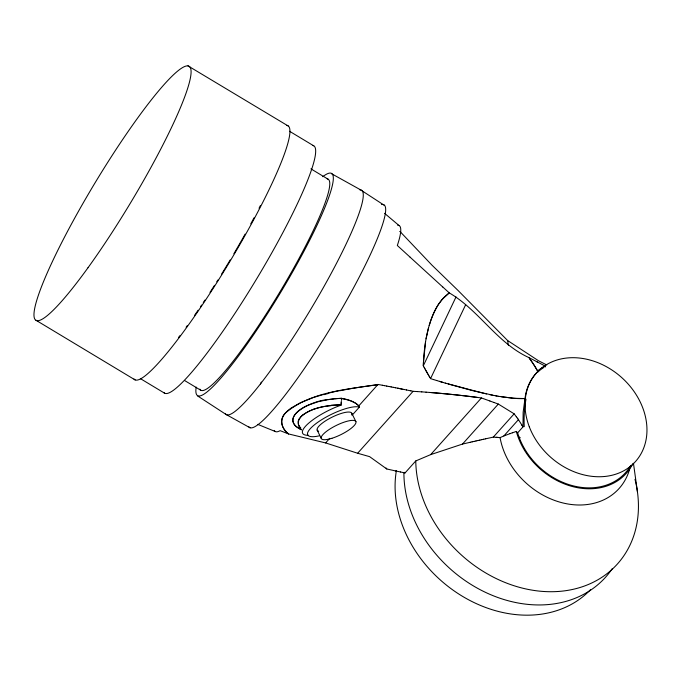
<?xml version="1.0" encoding="UTF-8"?>
<svg xmlns="http://www.w3.org/2000/svg" width="681" height="681" viewBox="0 0 681 681"><rect width="100%" height="100%" fill="white"/><g stroke="black" fill="none" stroke-linecap="round" stroke-linejoin="round"><path stroke-width="1.02" d="M341.411 400.036L341.521 398.334L337.18 398.538L327.638 399.67L318.308 401.73M341.496 398.768L341.521 398.334L334.601 398.751M341.351 400.922L341.113 403.867M341.215 402.624L341.155 403.441M308.408 435.312A33.701 9.006 -26.2 0 1 307.684 424.067A33.701 9.006 -26.2 0 1 341.002 405.144L341.045 404.727M425.574 341.615L423.437 362.641L423.318 365.799L424.195 367.425M426.059 338.797L428.46 328.072M429.175 325.535L430.741 320.649A66.048 31.088 -86.9 0 1 438.675 304.049L443.637 297.699L449.23 292.873C479.083 310.238 497.011 343.062 528.916 357.585L544.766 365.85M456.023 296.925L423.318 365.799C423.854 350.111 425.889 334.303 431.167 319.449A66.61 31.377 -86.9 0 1 441.892 299.691L449.23 292.873L442.676 286.905M433.644 379.589L430.554 378.627L465.659 304.713M300.525 417.3L301.155 416.593A30.075 13.475 -5.6 0 1 302.679 415.138C313.6 407.11 327.765 405.127 341.002 405.144M274.247 430.426A120.154 16.506 -58.9 0 0 280.129 430.656L288.574 433.942L325.62 442.931L329.732 438.334M382.407 385.259L377.981 384.45L358.81 405.859L359.372 407.119L352.503 414.797M325.62 442.931L357.636 453.248L413.086 391.32L417.47 391.584M400.454 471.976L405.042 472.929L415.768 460.943L430.656 454.627L462.518 444.063L470.265 442.275M430.656 454.627L481.407 397.942L489.886 400.998M462.518 444.063L498.322 404.063L514.155 413.835L516.326 416.746M485.579 438.819L493.308 437.117L514.155 413.835M493.308 437.117L500.067 437.628L503.863 435.942L518.462 419.632L517.935 418.909M630.572 465.753A66.44 53.382 41.8 0 1 570.806 485.187A66.44 53.382 41.8 0 1 517.645 432.852L522.991 426.885L523.144 412.269L525 398.547A66.44 53.382 41.8 0 1 537.837 371.511A97.213 78.111 41.8 0 0 530.107 359.313L528.916 357.585M302.739 415.121C298.618 417.87 296.337 424.254 300.508 428M308.493 411.494L310.468 410.566M309.812 404.591C301.717 407.204 286.624 416.959 295.707 426.289M310.527 404.301L317.499 401.96M503.863 435.942L510.06 433.627M510.052 433.627L512.401 432.793M312.954 397.704L300.457 402.726L291.374 407.885A47.593 20.2 -8.9 0 0 285.603 412.839C278.929 418.892 281.628 429.336 288.574 433.942C283.654 430.128 279.568 423.293 282.717 417.13A47.227 20.038 -8.9 0 1 285.611 412.839C310.996 391.601 346.612 389.583 377.981 384.45M512.393 432.793L516.326 431.448A67.462 54.199 41.8 0 0 571.657 486.328A67.462 54.199 41.8 0 0 632.845 463.71M314.435 397.202L323.611 394.41M328.344 393.141L339.666 390.511M470.179 442.292L472.197 441.833M474.027 441.416L476.045 440.956M472.103 441.85L474.121 441.39M477.866 440.539L479.892 440.088M475.942 440.982L477.968 440.522M479.79 440.105L481.816 439.654M481.722 439.679L483.731 439.228M483.646 439.245L485.655 438.802M326.659 399.849C314.145 400.156 275.796 417.078 301.53 429.779M327.587 399.687L333.699 398.845M417.376 391.575L421.837 391.873M496.236 437.296L498.364 437.449M515.543 398.445L501.522 396.785M421.684 391.864L426.195 392.179M425.991 392.171L430.537 392.511A490.55 228.654 -2.8 0 1 477.253 397.406L481.407 397.942M430.307 392.494L438.947 393.218A502.084 234.034 -2.8 0 1 477.262 397.398M500.033 396.546L513.202 398.266L525 398.547A86.955 69.862 41.8 0 1 515.543 398.428M498.543 396.291L500.101 396.563M498.603 396.308L495.572 395.763M497.104 396.044L494.083 395.482M382.33 385.25L384.612 385.676M384.518 385.659L386.817 386.093M386.697 386.067L389.021 386.51M388.885 386.485L391.217 386.927M448.217 383.982L471.831 390.451L494.108 395.482M391.081 386.902L393.414 387.353M393.277 387.327L395.61 387.787M395.465 387.753L402.182 389.089M397.67 388.187L404.369 389.523M492.601 395.193L489.613 394.588M404.267 389.506L406.548 389.975M406.472 389.958L410.907 390.868M410.881 390.86L413.086 391.32M400.462 471.976L395.882 471.005M395.891 471.005L386.799 468.979L369.604 456.645L357.636 453.248M485.178 393.635L486.651 393.959M483.723 393.303L445.272 383.114M445.893 383.301L439.381 381.343M442.837 382.39L436.436 380.449M433.499 379.547L436.717 380.534M494.108 402.531L489.869 400.99M498.322 404.063L494.1 402.522M257.767 424.374L275.311 431.533M300.883 429.507L301.419 429.737M300.321 429.251L296.048 426.595M546.809 364.973L538.569 360.794L507.626 340.534L457.853 290.276L431.873 265.062L400.266 231.787M536.356 361.483L537.411 362.037M331.443 173.646L361.62 190.408M226.705 414.823L250.089 427.804M187.947 65.836L288.148 125.959M289.51 131.246L313.703 145.811M310.911 168.854L328.097 179.205M184.551 380.492L200.835 390.298M140.38 378.619L164.572 393.184M35.948 320.232L135.187 379.964M197.481 395.857L226.381 414.669M362.054 190.816L384.45 205.407M384.552 213.306L399.049 225.539M410.141 257.222L442.744 286.973M410.311 257.367L397.321 245.492A120.154 16.506 -58.9 0 0 397.695 225.258M516.326 431.448L517.645 432.852M386.067 468L386.799 468.979M516.317 416.738L517.398 418.194M517.398 418.185L517.935 418.917M518.462 419.632L522.148 425.523M521.884 425.089L522.991 426.885M430.554 378.627L429.6 377.002M429.124 376.193L429.626 377.044M428.655 375.376L429.166 376.252M428.187 374.567L428.698 375.461M427.728 373.758L428.247 374.661M427.787 373.86L425.914 370.558M427.327 373.069L425.472 369.757M425.038 368.957L425.523 369.851M424.595 368.166L425.08 369.042M424.169 367.374L424.638 368.234M351.822 413.333L355.916 421.658M317.159 430.103L321.253 438.428M405.042 472.929L404.812 472.325M507.626 340.534L508.384 345.224M637.416 491.673L633.458 463.284M612.245 568.661A121.32 97.477 41.8 0 1 486.753 592.947A121.32 97.477 41.8 0 1 403.91 472.478M634.99 479.33A121.32 97.477 41.8 0 1 541.591 591.329A121.32 97.477 41.8 0 1 415.768 460.943M629.755 468.613A72.212 58.021 41.8 0 1 563.238 503.038A72.212 58.021 41.8 0 1 500.058 437.577M537.701 370.975A59.392 31.011 88.1 0 1 543.183 367.221M544.74 366.557A59.392 31.011 88.1 0 1 545.26 366.369M537.973 372.013A59.315 30.543 89.8 0 1 543.285 367.876M544.809 367.085A59.315 30.543 89.8 0 1 545.319 366.855M529.477 358.453A101.222 81.328 41.8 0 1 537.913 371.485M524.251 426.655A64.746 34.195 89.9 0 1 525.987 399.202M590.529 589.644A118.426 95.153 41.8 0 1 461.318 595.611A118.426 95.153 41.8 0 1 396.402 470.486M518.428 436.879A99.171 79.686 41.8 0 1 520.25 437.704M341.513 398.342A47.193 20.03 -8.9 0 1 351.975 401.237L355.959 403.365L358.81 405.859A44.878 18.991 -8.6 0 0 341.249 398.547M319.346 435.814A29.845 7.976 -26.2 0 1 317.346 422.603A29.845 7.976 -26.2 0 1 359.372 407.119M331.068 405.221A38.247 17.187 -6.4 0 1 341.172 404.829M318.657 431.201A19.255 5.142 -26.2 0 1 332.234 417.095A19.255 5.142 -26.2 0 1 351.66 414.984M314.741 408.932A35.489 15.748 -6.2 0 1 331.085 405.57M313.277 409.341A36.765 16.523 -6.1 0 1 314.648 408.864M310.476 410.575A31.028 13.824 -6.2 0 1 313.379 409.409M308.536 411.511A30.866 13.45 -6.8 0 0 305.914 412.941A32.424 14.241 -6.5 0 0 302.722 415.146M299.308 419.062A30.075 13.45 -5.7 0 1 300.551 417.3M298.201 421.582A32.526 14.573 -5.5 0 1 298.959 419.053M298.338 421.573A30.858 13.654 -6.9 0 0 298.227 422.952A35.889 15.876 -7.1 0 0 298.287 423.659L298.355 424.101A30.985 13.722 -6 0 0 298.874 425.616M299.334 426.604A36.919 16.395 -6.7 0 1 298.814 425.625M300.934 428.196A35.489 15.654 -5.7 0 1 299.512 426.57M339.768 390.758A178.814 75.361 -8.9 0 1 377.938 384.85M399.815 231.455A84.384 48.079 64.1 0 1 400.649 231.829M381.539 204.555A130.003 17.851 -58.9 0 1 333.477 323.075A130.003 17.851 -58.9 0 1 248.718 426.587M260.474 384.007A130.003 17.851 -58.9 0 1 261.342 382.075M359.891 189.905A130.948 17.987 -58.9 0 1 310.042 310.485A130.948 17.987 -58.9 0 1 225.505 413.852M322.743 176.694A129.739 17.817 -58.9 0 1 279.951 293.579A129.739 17.817 -58.9 0 1 196.179 387.097M327.178 178.856A123.244 16.923 -58.9 0 1 277.822 295.375A123.244 16.923 -58.9 0 1 199.848 389.132M286.812 125.364A148.279 20.362 -58.9 0 1 228.663 263.521A148.279 20.362 -58.9 0 1 133.995 378.985M260.406 205.551A144.423 19.834 -58.9 0 1 259.035 208.233M254.013 217.809A144.423 19.834 -58.9 0 1 250.77 223.845M245.126 234.111A144.423 19.834 -58.9 0 1 233.864 253.741M230.204 259.921A144.423 19.834 -58.9 0 1 221.64 274M217.894 280.002A144.423 19.834 -58.9 0 1 216.771 281.781M214.515 285.339A144.423 19.834 -58.9 0 1 209.995 292.362M204.947 300.066A144.423 19.834 -58.9 0 1 203.261 302.585M201.593 305.079A144.423 19.834 -58.9 0 1 200.427 306.808M198.12 310.204A144.423 19.834 -58.9 0 1 194.528 315.414M187.326 325.578A144.423 19.834 -58.9 0 1 186.117 327.246M179.827 335.75A144.423 19.834 -58.9 0 1 178.592 337.384M312.63 145.402A144.423 19.834 -58.9 0 1 255.988 279.968A144.423 19.834 -58.9 0 1 163.78 392.435M323.858 394.682A105.972 45.295 -8.9 0 1 328.548 393.431M529.307 426.817A66.44 53.382 41.8 0 0 633.79 463.327A66.44 53.382 41.8 0 0 594.853 361.543A66.44 53.382 41.8 0 0 529.307 426.817M331.902 438.292A19.255 5.142 -26.2 0 0 355.865 421.548A19.255 5.142 -26.2 0 0 327.987 430.29A19.255 5.142 -26.2 0 0 331.902 438.292M88.019 267.718A148.279 20.362 -58.9 0 0 189.292 66.423A148.279 20.362 -58.9 0 0 60.183 245.577A148.279 20.362 -58.9 0 0 88.019 267.718"/></g></svg>
